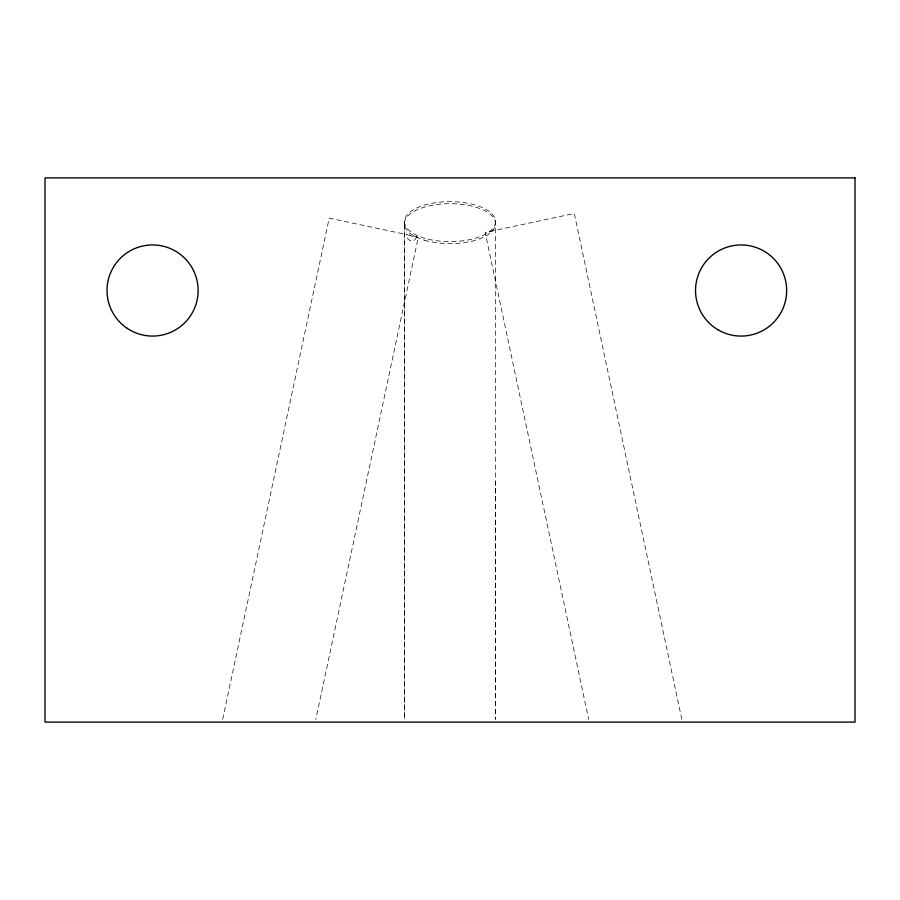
<?xml version="1.0" encoding="UTF-8"?>
<svg xmlns="http://www.w3.org/2000/svg" width="900" height="900" viewBox="0 0 900 900"><rect width="100%" height="100%" fill="white"/><g stroke="black" fill="none" stroke-linecap="round" stroke-linejoin="round"><path stroke-width="0.67" stroke-dasharray="4.5 3.38" d="M404.438 223.661L404.438 719.303L404.438 221.636M495.562 221.636A45.562 19.969 0 0 1 427.219 238.939A45.562 19.969 0 0 1 427.219 204.345A45.562 19.969 0 0 1 495.562 221.636L495.562 719.303L495.562 481.86M222.671 719.37L329.209 218.126L418.343 237.071L315.832 719.37M416.61 236.7C414.517 243.765 406.62 241.222 406.507 234.562M681.817 719.359L574.29 213.491L485.156 232.436L588.656 719.359M491.49 230.951A9.54 4.275 -87.4 0 1 489.218 231.84M413.28 236.047A10.305 5.31 85.5 0 1 409.939 235.181M424.463 240.21A45.562 19.969 0 0 0 495.45 225.09A45.562 19.969 0 0 0 430.088 205.695A45.562 19.969 0 0 0 424.463 240.21"/><path stroke-width="1.35" d="M855 177.885L45 177.885L45 722.104L855 722.104L855 177.885M127.035 328.241A45.562 45.562 0 0 0 198.023 293.76A45.562 45.562 0 0 0 132.671 249.525A45.562 45.562 0 0 0 127.035 328.241M718.312 329.974A45.562 45.562 0 0 0 786.656 290.509A45.562 45.562 0 0 0 718.312 251.055A45.562 45.562 0 0 0 718.312 329.974"/></g></svg>
